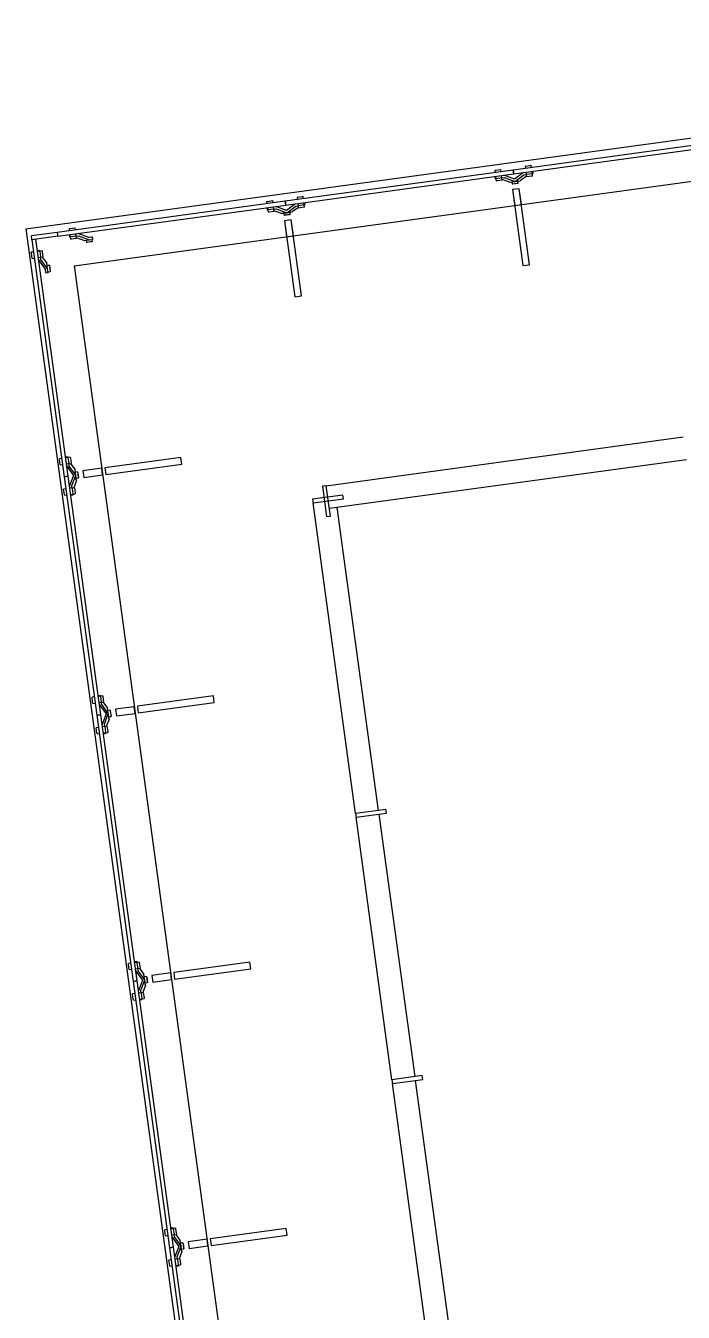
# Model space of a CAD drawing. Header units: millimetres. Extents: x -28081 to 142643, y -11740 to 128443.
# Drawn here: x -28081 to -23795, y 105139 to 113518 of the extents above; entities that cross this region are included whole.
import ezdxf

# ---------------------------------------------------------------- set-up
doc = ezdxf.new("R2010")
doc.units = ezdxf.units.MM
doc.header["$LTSCALE"] = 10
doc.layers.add('A—\\M+5C3C5\\M+5B4B0', color=135, linetype='Continuous')
doc.layers.add('E-RF-5F$0$A-GLAZ-CWMG', color=3, linetype='Continuous')

msp = doc.modelspace()

# ---------------------------------------------------------------- linework, layer by layer
at = {"layer": 'A—\\M+5C3C5\\M+5B4B0'}
for p, q in [((-28080.5, 112193.8), (-18395.2, 113517.6)), ((-27765.1, 111953.9), (-18357.2, 113239.8)), ((-23169.4, 112814.6), (-24903.2, 112577.6)), ((-24899.8, 112552.4), (-23165.9, 112789.4)), ((-24903.2, 112577.6), (-26389.4, 112374.4)), ((-26386, 112349.3), (-24899.8, 112552.4)), ((-25024.2, 112576.2), (-25018.4, 112577)), ((-25024.2, 112576.2), (-25018.4, 112577)), ((-25024.2, 112576.2), (-25022.1, 112561.3)), ((-25024.2, 112576.2), (-25022.1, 112561.3)), ((-25023.7, 112535.5), (-25021.6, 112520.5)), ((-25023.7, 112535.5), (-25021.6, 112520.5)), ((-25018.7, 112536.2), (-25014.6, 112506.3)), ((-25018.7, 112536.2), (-25014.6, 112506.3)), ((-25018.4, 112577), (-24984.5, 112581.6)), ((-25018.4, 112577), (-24984.5, 112581.6)), ((-24982.5, 112566.8), (-24984.5, 112581.6)), ((-24982.5, 112566.8), (-24984.5, 112581.6)), ((-24975, 112511.8), (-24979.1, 112541.6)), ((-24975, 112511.8), (-24979.1, 112541.6)), ((-24895.1, 112517.7), (-24963.9, 112543.7)), ((-24895.1, 112517.7), (-24963.9, 112543.7)), ((-24899.8, 112552.4), (-24903.2, 112577.6)), ((-24903.2, 112577.6), (-24899.8, 112552.4)), ((-24835.8, 112561.2), (-24895.1, 112517.7)), ((-24835.8, 112561.2), (-24895.1, 112517.7)), ((-24893, 112502.9), (-24833.7, 112546.2)), ((-24893, 112502.9), (-24833.7, 112546.2)), ((-24817, 112537.6), (-24858, 112507.7)), ((-24817, 112537.6), (-24858, 112507.7)), ((-24833.7, 112546.2), (-24816.2, 112548.6)), ((-24833.7, 112546.2), (-24816.2, 112548.6)), ((-24826, 112603.3), (-24792.2, 112607.9)), ((-24826, 112603.3), (-24792.2, 112607.9)), ((-24826, 112603.3), (-24824, 112588.4)), ((-24826, 112603.3), (-24824, 112588.4)), ((-24820.5, 112563.3), (-24816.5, 112533.4)), ((-24820.5, 112563.3), (-24816.5, 112533.4)), ((-24782.6, 112538.1), (-24816.5, 112533.4)), ((-24782.6, 112538.1), (-24816.5, 112533.4)), ((-24781.2, 112553.4), (-24816.2, 112548.6)), ((-24781.2, 112553.4), (-24816.2, 112548.6)), ((-24792.2, 112607.9), (-24786.4, 112608.7)), ((-24792.2, 112607.9), (-24786.4, 112608.7)), ((-24784.3, 112593.8), (-24786.4, 112608.7)), ((-24784.3, 112593.8), (-24786.4, 112608.7)), ((-24776.8, 112538.8), (-24782.6, 112538.1)), ((-24776.8, 112538.8), (-24782.6, 112538.1)), ((-24773.9, 112554.4), (-24781.2, 112553.4)), ((-24773.9, 112554.4), (-24781.2, 112553.4)), ((-24776.8, 112538.8), (-24780.9, 112568.7)), ((-24776.8, 112538.8), (-24780.9, 112568.7)), ((-24773.9, 112554.4), (-24776, 112569.4)), ((-24773.9, 112554.4), (-24776, 112569.4)), ((-25014.4, 112521.5), (-25021.6, 112520.5)), ((-25014.4, 112521.5), (-25021.6, 112520.5)), ((-25008.8, 112507.1), (-25014.6, 112506.3)), ((-25008.8, 112507.1), (-25014.6, 112506.3)), ((-24979.3, 112526.3), (-25014.4, 112521.5)), ((-24979.3, 112526.3), (-25014.4, 112521.5)), ((-24975, 112511.8), (-25008.8, 112507.1)), ((-24975, 112511.8), (-25008.8, 112507.1)), ((-24979.3, 112526.3), (-24961.8, 112528.7)), ((-24979.3, 112526.3), (-24961.8, 112528.7)), ((-24928.1, 112498.1), (-24975.6, 112515.9)), ((-24928.1, 112498.1), (-24975.6, 112515.9)), ((-24961.8, 112528.7), (-24893, 112502.9)), ((-24961.8, 112528.7), (-24893, 112502.9)), ((-24928.1, 112498.1), (-24893, 112502.9)), ((-24928.1, 112498.1), (-24893, 112502.9)), ((-24928.1, 112498.1), (-24910.5, 112500.5)), ((-24928.1, 112498.1), (-24910.5, 112500.5)), ((-24918.3, 112503.5), (-24917.8, 112499.5)), ((-24918.3, 112503.5), (-24917.8, 112499.5)), ((-24918.3, 112503.5), (-24917.8, 112499.5)), ((-24918.3, 112503.5), (-24917.8, 112499.5)), ((-24912.8, 112500.2), (-24910.8, 112485.3)), ((-24912.8, 112500.2), (-24910.8, 112485.3)), ((-24912.8, 112500.2), (-24910.8, 112485.3)), ((-24912.8, 112500.2), (-24910.8, 112485.3)), ((-24912.8, 112500.2), (-24910.8, 112485.3)), ((-24912.8, 112500.2), (-24910.8, 112485.3)), ((-24912.8, 112500.2), (-24910.8, 112485.3)), ((-24912.8, 112500.2), (-24910.8, 112485.3)), ((-24877, 112489.9), (-24910.8, 112485.3)), ((-24877, 112489.9), (-24910.8, 112485.3)), ((-24877, 112489.9), (-24910.8, 112485.3)), ((-24877, 112489.9), (-24910.8, 112485.3)), ((-24905, 112486.1), (-24910.8, 112485.3)), ((-24905, 112486.1), (-24910.8, 112485.3)), ((-24905, 112486.1), (-24910.8, 112485.3)), ((-24905, 112486.1), (-24910.8, 112485.3)), ((-24910.5, 112500.5), (-24893, 112502.9)), ((-24910.5, 112500.5), (-24893, 112502.9)), ((-24871.2, 112490.7), (-24905, 112486.1)), ((-24871.2, 112490.7), (-24905, 112486.1)), ((-24871.2, 112490.7), (-24905, 112486.1)), ((-24871.2, 112490.7), (-24905, 112486.1)), ((-24893, 112502.9), (-24858, 112507.7)), ((-24893, 112502.9), (-24858, 112507.7)), ((-24893, 112502.9), (-24875.5, 112505.3)), ((-24893, 112502.9), (-24875.5, 112505.3)), ((-24871.2, 112490.7), (-24877, 112489.9)), ((-24871.2, 112490.7), (-24877, 112489.9)), ((-24871.2, 112490.7), (-24877, 112489.9)), ((-24871.2, 112490.7), (-24877, 112489.9)), ((-24875.5, 112505.3), (-24858, 112507.7)), ((-24875.5, 112505.3), (-24858, 112507.7)), ((-24871.2, 112490.7), (-24873.2, 112505.6)), ((-24871.2, 112490.7), (-24873.2, 112505.6)), ((-24871.2, 112490.7), (-24873.2, 112505.6)), ((-24871.2, 112490.7), (-24873.2, 112505.6)), ((-24871.2, 112490.7), (-24873.2, 112505.6)), ((-24871.2, 112490.7), (-24873.2, 112505.6)), ((-24871.2, 112490.7), (-24873.2, 112505.6)), ((-24871.2, 112490.7), (-24873.2, 112505.6)), ((-24868.3, 112506.3), (-24868.8, 112510.2)), ((-24868.3, 112506.3), (-24868.8, 112510.2)), ((-24868.3, 112506.3), (-24868.8, 112510.2)), ((-24868.3, 112506.3), (-24868.8, 112510.2)), ((-26389.4, 112374.4), (-27875.6, 112171.3)), ((-26510.3, 112373.1), (-26504.5, 112373.9)), ((-26510.3, 112373.1), (-26504.5, 112373.9)), ((-26510.3, 112373.1), (-26508.3, 112358.2)), ((-26510.3, 112373.1), (-26508.3, 112358.2)), ((-26504.5, 112373.9), (-26470.7, 112378.5)), ((-26504.5, 112373.9), (-26470.7, 112378.5)), ((-26468.7, 112363.6), (-26470.7, 112378.5)), ((-26468.7, 112363.6), (-26470.7, 112378.5)), ((-26386, 112349.3), (-26389.4, 112374.4)), ((-26389.4, 112374.4), (-26386, 112349.3)), ((-26312.2, 112400.1), (-26278.4, 112404.8)), ((-26312.2, 112400.1), (-26278.4, 112404.8)), ((-26312.2, 112400.1), (-26310.2, 112385.3)), ((-26312.2, 112400.1), (-26310.2, 112385.3)), ((-26278.4, 112404.8), (-26272.6, 112405.6)), ((-26278.4, 112404.8), (-26272.6, 112405.6)), ((-26270.5, 112390.7), (-26272.6, 112405.6)), ((-26270.5, 112390.7), (-26272.6, 112405.6)), ((-26263, 112335.7), (-26267.1, 112365.5)), ((-26263, 112335.7), (-26267.1, 112365.5)), ((-26260.1, 112351.2), (-26262.1, 112366.2)), ((-26260.1, 112351.2), (-26262.1, 112366.2)), ((-27872.2, 112146.1), (-26386, 112349.3)), ((-26509.8, 112332.4), (-26507.8, 112317.4)), ((-26509.8, 112332.4), (-26507.8, 112317.4)), ((-26500.5, 112318.4), (-26507.8, 112317.4)), ((-26500.5, 112318.4), (-26507.8, 112317.4)), ((-26504.9, 112333), (-26500.8, 112303.2)), ((-26504.9, 112333), (-26500.8, 112303.2)), ((-26495, 112304), (-26500.8, 112303.2)), ((-26495, 112304), (-26500.8, 112303.2)), ((-26465.5, 112323.2), (-26500.5, 112318.4)), ((-26465.5, 112323.2), (-26500.5, 112318.4)), ((-26461.2, 112308.6), (-26495, 112304)), ((-26461.2, 112308.6), (-26495, 112304)), ((-26465.5, 112323.2), (-26448, 112325.6)), ((-26465.5, 112323.2), (-26448, 112325.6)), ((-26461.2, 112308.6), (-26465.2, 112338.4)), ((-26461.2, 112308.6), (-26465.2, 112338.4)), ((-26414.2, 112295), (-26461.8, 112312.8)), ((-26414.2, 112295), (-26461.8, 112312.8)), ((-26381.2, 112314.6), (-26450, 112340.5)), ((-26381.2, 112314.6), (-26450, 112340.5)), ((-26448, 112325.6), (-26379.2, 112299.7)), ((-26448, 112325.6), (-26379.2, 112299.7)), ((-26414.2, 112295), (-26379.2, 112299.7)), ((-26414.2, 112295), (-26379.2, 112299.7)), ((-26414.2, 112295), (-26396.7, 112297.3)), ((-26414.2, 112295), (-26396.7, 112297.3)), ((-26404.5, 112300.3), (-26404, 112296.4)), ((-26404.5, 112300.3), (-26404, 112296.4)), ((-26404.5, 112300.3), (-26404, 112296.4)), ((-26404.5, 112300.3), (-26404, 112296.4)), ((-26399, 112297), (-26397, 112282.2)), ((-26399, 112297), (-26397, 112282.2)), ((-26399, 112297), (-26397, 112282.2)), ((-26399, 112297), (-26397, 112282.2)), ((-26399, 112297), (-26397, 112282.2)), ((-26399, 112297), (-26397, 112282.2)), ((-26399, 112297), (-26397, 112282.2)), ((-26399, 112297), (-26397, 112282.2)), ((-26363.2, 112286.8), (-26397, 112282.2)), ((-26363.2, 112286.8), (-26397, 112282.2)), ((-26363.2, 112286.8), (-26397, 112282.2)), ((-26363.2, 112286.8), (-26397, 112282.2)), ((-26391.2, 112283), (-26397, 112282.2)), ((-26391.2, 112283), (-26397, 112282.2)), ((-26391.2, 112283), (-26397, 112282.2)), ((-26391.2, 112283), (-26397, 112282.2)), ((-26396.7, 112297.3), (-26379.2, 112299.7)), ((-26396.7, 112297.3), (-26379.2, 112299.7)), ((-26357.4, 112287.6), (-26391.2, 112283)), ((-26357.4, 112287.6), (-26391.2, 112283)), ((-26357.4, 112287.6), (-26391.2, 112283)), ((-26357.4, 112287.6), (-26391.2, 112283)), ((-26321.9, 112358), (-26381.2, 112314.6)), ((-26321.9, 112358), (-26381.2, 112314.6)), ((-26379.2, 112299.7), (-26319.9, 112343.1)), ((-26379.2, 112299.7), (-26319.9, 112343.1)), ((-26379.2, 112299.7), (-26344.2, 112304.5)), ((-26379.2, 112299.7), (-26344.2, 112304.5)), ((-26379.2, 112299.7), (-26361.7, 112302.1)), ((-26379.2, 112299.7), (-26361.7, 112302.1)), ((-26357.4, 112287.6), (-26363.2, 112286.8)), ((-26357.4, 112287.6), (-26363.2, 112286.8)), ((-26357.4, 112287.6), (-26363.2, 112286.8)), ((-26357.4, 112287.6), (-26363.2, 112286.8)), ((-26361.7, 112302.1), (-26344.2, 112304.5)), ((-26361.7, 112302.1), (-26344.2, 112304.5)), ((-26357.4, 112287.6), (-26359.4, 112302.5)), ((-26357.4, 112287.6), (-26359.4, 112302.5)), ((-26357.4, 112287.6), (-26359.4, 112302.5)), ((-26357.4, 112287.6), (-26359.4, 112302.5)), ((-26357.4, 112287.6), (-26359.4, 112302.5)), ((-26357.4, 112287.6), (-26359.4, 112302.5)), ((-26357.4, 112287.6), (-26359.4, 112302.5)), ((-26357.4, 112287.6), (-26359.4, 112302.5)), ((-26354.4, 112303.1), (-26355, 112307.1)), ((-26354.4, 112303.1), (-26355, 112307.1)), ((-26354.4, 112303.1), (-26355, 112307.1)), ((-26354.4, 112303.1), (-26355, 112307.1)), ((-26303.2, 112334.5), (-26344.2, 112304.5)), ((-26303.2, 112334.5), (-26344.2, 112304.5)), ((-26319.9, 112343.1), (-26302.4, 112345.5)), ((-26319.9, 112343.1), (-26302.4, 112345.5)), ((-26306.7, 112360.1), (-26302.6, 112330.3)), ((-26306.7, 112360.1), (-26302.6, 112330.3)), ((-26268.8, 112334.9), (-26302.6, 112330.3)), ((-26268.8, 112334.9), (-26302.6, 112330.3)), ((-26267.3, 112350.3), (-26302.4, 112345.5)), ((-26267.3, 112350.3), (-26302.4, 112345.5)), ((-26263, 112335.7), (-26268.8, 112334.9)), ((-26263, 112335.7), (-26268.8, 112334.9)), ((-26260.1, 112351.2), (-26267.3, 112350.3)), ((-26260.1, 112351.2), (-26267.3, 112350.3)), ((-27798.4, 112197), (-27792.6, 112197.8)), ((-27798.4, 112197), (-27796.3, 112182.1)), ((-27792.6, 112197.8), (-27758.7, 112202.4)), ((-27756.7, 112187.6), (-27758.7, 112202.4)), ((-28080.5, 112193.8, 0), (-25791.7, 95448.7, 0)), ((-27875.6, 112171.3), (-28043.5, 112148.4)), ((-28040.1, 112123.2), (-28043.5, 112148.4)), ((-27872.2, 112146.1), (-28040.1, 112123.2)), ((-28014.9, 112126.6), (-28040.1, 112123.2)), ((-28040.1, 112123.2), (-27829.3, 110580.6)), ((-27804.1, 110584.1), (-28014.9, 112126.6)), ((-27875.6, 112171.3), (-27872.2, 112146.1)), ((-27797.9, 112156.3), (-27795.8, 112141.3)), ((-27788.6, 112142.3), (-27795.8, 112141.3)), ((-27792.9, 112157), (-27788.8, 112127.2)), ((-27783, 112127.9), (-27788.8, 112127.2)), ((-27753.5, 112147.1), (-27788.6, 112142.3)), ((-27749.2, 112132.6), (-27783, 112127.9)), ((-27753.5, 112147.1), (-27736, 112149.5)), ((-27749.2, 112132.6), (-27753.3, 112162.4)), ((-27702.3, 112118.9), (-27749.8, 112136.7)), ((-27669.3, 112138.5), (-27738.1, 112164.5)), ((-27736, 112149.5), (-27667.2, 112123.7)), ((-27702.3, 112118.9), (-27667.2, 112123.7)), ((-27702.3, 112118.9), (-27684.8, 112121.3)), ((-27687.1, 112121), (-27685, 112106.1)), ((-27687.1, 112121), (-27685, 112106.1)), ((-27651.8, 112140.9), (-27669.3, 112138.5)), ((-27667.2, 112123.7), (-27649.7, 112126.1)), ((-27651.8, 112140.9), (-27644.5, 112141.9)), ((-27651.8, 112140.9), (-27644.5, 112141.9)), ((-27642.5, 112127.1), (-27649.7, 112126.1)), ((-27642.5, 112127.1), (-27649.7, 112126.1)), ((-27645.4, 112111.5), (-27647.4, 112126.4)), ((-27645.4, 112111.5), (-27647.4, 112126.4)), ((-27642.5, 112127.1), (-27644.5, 112141.9)), ((-27642.5, 112127.1), (-27644.5, 112141.9)), ((-28029.3, 112043.9), (-28044.1, 112041.9)), ((-28043.3, 112036.1), (-28044.1, 112041.9)), ((-28038.7, 112002.3), (-28043.3, 112036.1)), ((-27989.8, 112054.4), (-28004.8, 112052.3)), ((-27974.3, 112051.4), (-28004.1, 112047.4)), ((-27989.8, 112054.4), (-27988.8, 112047.1)), ((-27988.8, 112047.1), (-27984, 112012.1)), ((-27974.3, 112051.4), (-27973.5, 112045.6)), ((-27973.5, 112045.6), (-27968.9, 112011.8)), ((-27651.2, 112110.7), (-27685, 112106.1)), ((-27679.2, 112106.9), (-27685, 112106.1)), ((-27645.4, 112111.5), (-27679.2, 112106.9)), ((-27645.4, 112111.5), (-27651.2, 112110.7)), ((-28038.7, 112002.3), (-28023.9, 112004.3)), ((-27998.7, 112007.7), (-27968.9, 112011.8)), ((-27996.6, 111992.5), (-27953.2, 111933.2)), ((-27981.6, 111994.6), (-27984, 112012.1)), ((-27938.3, 111935.2), (-27981.6, 111994.6)), ((-27973.1, 112011.3), (-27943.1, 111970.3)), ((-27940.7, 111952.8), (-27943.1, 111970.3)), ((-27938.3, 111935.2), (-27943.1, 111970.3)), ((-27926.2, 111957.1), (-27941, 111955.1)), ((-27926.2, 111957.1), (-27941, 111955.1)), ((-27926.2, 111957.1), (-27921.5, 111923.3)), ((-27926.2, 111957.1), (-27925.4, 111951.3)), ((-27925.4, 111951.3), (-27920.7, 111917.5)), ((-27765.1, 111953.9, 0), (-25552.2, 95764.4, 0)), ((-27953.2, 111933.2), (-27950.8, 111915.7)), ((-27949.8, 111908.4), (-27950.8, 111915.7)), ((-27949.8, 111908.4), (-27950.8, 111915.7)), ((-27949.8, 111908.4), (-27934.9, 111910.5)), ((-27949.8, 111908.4), (-27934.9, 111910.5)), ((-27935.9, 111917.7), (-27938.3, 111935.2)), ((-27935.9, 111917.7), (-27934.9, 111910.5)), ((-27935.9, 111917.7), (-27934.9, 111910.5)), ((-27935.6, 111915.4), (-27920.7, 111917.5)), ((-27935.6, 111915.4), (-27920.7, 111917.5)), ((-27921.5, 111923.3), (-27920.7, 111917.5)), ((-26122.1, 110522), (-23795.2, 110840)), ((-27845.5, 110699.5), (-27860.4, 110697.5)), ((-27845.5, 110699.5), (-27860.4, 110697.5)), ((-27859.6, 110691.7), (-27860.4, 110697.5)), ((-27859.6, 110691.7), (-27860.4, 110697.5)), ((-27855, 110657.9), (-27859.6, 110691.7)), ((-27855, 110657.9), (-27859.6, 110691.7)), ((-27806.1, 110710), (-27821, 110707.9)), ((-27806.1, 110710), (-27821, 110707.9)), ((-27790.5, 110707), (-27820.3, 110703)), ((-27790.5, 110707), (-27820.3, 110703)), ((-27806.1, 110710), (-27805.1, 110702.7)), ((-27806.1, 110710), (-27805.1, 110702.7)), ((-27805.1, 110702.7), (-27800.3, 110667.7)), ((-27805.1, 110702.7), (-27800.3, 110667.7)), ((-27790.5, 110707), (-27789.7, 110701.2)), ((-27790.5, 110707), (-27789.7, 110701.2)), ((-27789.7, 110701.2), (-27785.1, 110667.4)), ((-27789.7, 110701.2), (-27785.1, 110667.4)), ((-23774.9, 110691.4), (-26101.8, 110373.4)), ((-27855, 110657.9), (-27840.1, 110659.9)), ((-27855, 110657.9), (-27840.1, 110659.9)), ((-27814.9, 110663.3), (-27785.1, 110667.4)), ((-27814.9, 110663.3), (-27785.1, 110667.4)), ((-27812.8, 110648.1), (-27769.4, 110588.8)), ((-27812.8, 110648.1), (-27769.4, 110588.8)), ((-27797.9, 110650.2), (-27800.3, 110667.7)), ((-27797.9, 110650.2), (-27800.3, 110667.7)), ((-27754.6, 110590.8), (-27797.9, 110650.2)), ((-27754.6, 110590.8), (-27797.9, 110650.2)), ((-27789.3, 110666.9), (-27759.3, 110625.9)), ((-27789.3, 110666.9), (-27759.3, 110625.9)), ((-27757.9, 110615.6), (-27761.9, 110615.1)), ((-27757.9, 110615.6), (-27761.9, 110615.1)), ((-27757.9, 110615.6), (-27761.9, 110615.1)), ((-27757.9, 110615.6), (-27761.9, 110615.1)), ((-27756.9, 110608.3), (-27759.3, 110625.9)), ((-27754.6, 110590.8), (-27759.3, 110625.9)), ((-27756.9, 110608.3), (-27759.3, 110625.9)), ((-27754.6, 110590.8), (-27759.3, 110625.9)), ((-27742.4, 110612.7), (-27757.3, 110610.6)), ((-27742.4, 110612.7), (-27757.3, 110610.6)), ((-27742.4, 110612.7), (-27757.3, 110610.6)), ((-27742.4, 110612.7), (-27757.3, 110610.6)), ((-27742.4, 110612.7), (-27757.3, 110610.6)), ((-27742.4, 110612.7), (-27757.3, 110610.6)), ((-27742.4, 110612.7), (-27757.3, 110610.6)), ((-27742.4, 110612.7), (-27757.3, 110610.6)), ((-27754.6, 110590.8), (-27756.9, 110608.3)), ((-27754.6, 110590.8), (-27756.9, 110608.3)), ((-27742.4, 110612.7), (-27741.6, 110606.9)), ((-27742.4, 110612.7), (-27737.8, 110578.8)), ((-27742.4, 110612.7), (-27737.8, 110578.8)), ((-27742.4, 110612.7), (-27741.6, 110606.9)), ((-27742.4, 110612.7), (-27741.6, 110606.9)), ((-27742.4, 110612.7), (-27737.8, 110578.8)), ((-27742.4, 110612.7), (-27737.8, 110578.8)), ((-27742.4, 110612.7), (-27741.6, 110606.9)), ((-27741.6, 110606.9), (-27737, 110573)), ((-27741.6, 110606.9), (-27737, 110573)), ((-27741.6, 110606.9), (-27737, 110573)), ((-27741.6, 110606.9), (-27737, 110573)), ((-27829.3, 110580.6), (-27804.1, 110584.1)), ((-27804.1, 110584.1), (-27829.3, 110580.6)), ((-27829.3, 110580.6), (-27616.9, 109027)), ((-27591.7, 109030.4), (-27804.1, 110584.1)), ((-27769.4, 110588.8), (-27795.3, 110520)), ((-27769.4, 110588.8), (-27795.3, 110520)), ((-27780.4, 110522.1), (-27754.6, 110590.8)), ((-27780.4, 110522.1), (-27754.6, 110590.8)), ((-27778, 110504.5), (-27780.4, 110522.1)), ((-27778, 110504.5), (-27780.4, 110522.1)), ((-27749.8, 110555.8), (-27767.6, 110508.3)), ((-27749.8, 110555.8), (-27767.6, 110508.3)), ((-27755.1, 110565.5), (-27751.2, 110566.1)), ((-27755.1, 110565.5), (-27751.2, 110566.1)), ((-27755.1, 110565.5), (-27751.2, 110566.1)), ((-27755.1, 110565.5), (-27751.2, 110566.1)), ((-27749.8, 110555.8), (-27754.6, 110590.8)), ((-27752.2, 110573.3), (-27754.6, 110590.8)), ((-27749.8, 110555.8), (-27754.6, 110590.8)), ((-27752.2, 110573.3), (-27754.6, 110590.8)), ((-27749.8, 110555.8), (-27752.2, 110573.3)), ((-27749.8, 110555.8), (-27752.2, 110573.3)), ((-27751.8, 110571), (-27737, 110573)), ((-27751.8, 110571), (-27737, 110573)), ((-27751.8, 110571), (-27737, 110573)), ((-27751.8, 110571), (-27737, 110573)), ((-27751.8, 110571), (-27737, 110573)), ((-27751.8, 110571), (-27737, 110573)), ((-27751.8, 110571), (-27737, 110573)), ((-27751.8, 110571), (-27737, 110573)), ((-27737.8, 110578.8), (-27737, 110573)), ((-27737.8, 110578.8), (-27737, 110573)), ((-27737.8, 110578.8), (-27737, 110573)), ((-27737.8, 110578.8), (-27737, 110573)), ((-26122.1, 110522), (-26146.9, 110518.6)), ((-26095.1, 110323.8), (-26122.1, 110522)), ((-27818.4, 110501.4), (-27833.3, 110499.3)), ((-27818.4, 110501.4), (-27833.3, 110499.3)), ((-27828.7, 110465.5), (-27833.3, 110499.3)), ((-27828.7, 110465.5), (-27833.3, 110499.3)), ((-27827.9, 110459.7), (-27828.7, 110465.5)), ((-27827.9, 110459.7), (-27828.7, 110465.5)), ((-27827.9, 110459.7), (-27813, 110461.7)), ((-27827.9, 110459.7), (-27813, 110461.7)), ((-27763.4, 110508.9), (-27793.3, 110504.8)), ((-27763.4, 110508.9), (-27793.3, 110504.8)), ((-27787.8, 110465.2), (-27758, 110469.2)), ((-27787.8, 110465.2), (-27758, 110469.2)), ((-27787.2, 110460.2), (-27772.2, 110462.3)), ((-27787.2, 110460.2), (-27772.2, 110462.3)), ((-27778, 110504.5), (-27773.2, 110469.5)), ((-27778, 110504.5), (-27773.2, 110469.5)), ((-27773.2, 110469.5), (-27772.2, 110462.3)), ((-27773.2, 110469.5), (-27772.2, 110462.3)), ((-27763.4, 110508.9), (-27758.8, 110475)), ((-27763.4, 110508.9), (-27758.8, 110475)), ((-27758.8, 110475), (-27758, 110469.2)), ((-27758.8, 110475), (-27758, 110469.2)), ((-26146.9, 110518.6), (-26119.8, 110320.4)), ((-25931.2, 108386.9), (-26207.7, 110409.4)), ((-26052.3, 110380.1), (-25782.6, 108407.2)), ((-26119.8, 110320.4), (-26095.1, 110323.8)), ((-27633.1, 109145.9), (-27648, 109143.8)), ((-27633.1, 109145.9), (-27648, 109143.8)), ((-27647.2, 109138), (-27648, 109143.8)), ((-27647.2, 109138), (-27648, 109143.8)), ((-27642.6, 109104.2), (-27647.2, 109138)), ((-27642.6, 109104.2), (-27647.2, 109138)), ((-27642.6, 109104.2), (-27627.7, 109106.2)), ((-27642.6, 109104.2), (-27627.7, 109106.2)), ((-27593.7, 109156.3), (-27608.7, 109154.3)), ((-27593.7, 109156.3), (-27608.7, 109154.3)), ((-27578.2, 109153.4), (-27608, 109149.3)), ((-27578.2, 109153.4), (-27608, 109149.3)), ((-27602.6, 109109.7), (-27572.7, 109113.8)), ((-27602.6, 109109.7), (-27572.7, 109113.8)), ((-27593.7, 109156.3), (-27592.7, 109149.1)), ((-27593.7, 109156.3), (-27592.7, 109149.1)), ((-27592.7, 109149.1), (-27587.9, 109114)), ((-27592.7, 109149.1), (-27587.9, 109114)), ((-27585.5, 109096.5), (-27587.9, 109114)), ((-27585.5, 109096.5), (-27587.9, 109114)), ((-27542.2, 109037.2), (-27585.5, 109096.5)), ((-27542.2, 109037.2), (-27585.5, 109096.5)), ((-27578.2, 109153.4), (-27577.4, 109147.6)), ((-27578.2, 109153.4), (-27577.4, 109147.6)), ((-27577.4, 109147.6), (-27572.7, 109113.8)), ((-27577.4, 109147.6), (-27572.7, 109113.8)), ((-27576.9, 109113.2), (-27547, 109072.2)), ((-27576.9, 109113.2), (-27547, 109072.2)), ((-27616.9, 109027), (-27591.7, 109030.4)), ((-27591.7, 109030.4), (-27616.9, 109027)), ((-27616.9, 109027), (-27379.9, 107293.1)), ((-27600.5, 109094.5), (-27557, 109035.2)), ((-27600.5, 109094.5), (-27557, 109035.2)), ((-27354.7, 107296.5), (-27591.7, 109030.4)), ((-27557, 109035.2), (-27583, 108966.4)), ((-27557, 109035.2), (-27583, 108966.4)), ((-27568, 108968.4), (-27542.2, 109037.2)), ((-27568, 108968.4), (-27542.2, 109037.2)), ((-27545.6, 109062), (-27549.5, 109061.4)), ((-27545.6, 109062), (-27549.5, 109061.4)), ((-27545.6, 109062), (-27549.5, 109061.4)), ((-27545.6, 109062), (-27549.5, 109061.4)), ((-27544.6, 109054.7), (-27547, 109072.2)), ((-27542.2, 109037.2), (-27547, 109072.2)), ((-27544.6, 109054.7), (-27547, 109072.2)), ((-27542.2, 109037.2), (-27547, 109072.2)), ((-27530, 109059), (-27544.9, 109057)), ((-27530, 109059), (-27544.9, 109057)), ((-27530, 109059), (-27544.9, 109057)), ((-27530, 109059), (-27544.9, 109057)), ((-27530, 109059), (-27544.9, 109057)), ((-27530, 109059), (-27544.9, 109057)), ((-27530, 109059), (-27544.9, 109057)), ((-27530, 109059), (-27544.9, 109057)), ((-27542.2, 109037.2), (-27544.6, 109054.7)), ((-27542.2, 109037.2), (-27544.6, 109054.7)), ((-27542.8, 109011.9), (-27538.8, 109012.4)), ((-27542.8, 109011.9), (-27538.8, 109012.4)), ((-27542.8, 109011.9), (-27538.8, 109012.4)), ((-27542.8, 109011.9), (-27538.8, 109012.4)), ((-27537.4, 109002.2), (-27542.2, 109037.2)), ((-27539.8, 109019.7), (-27542.2, 109037.2)), ((-27537.4, 109002.2), (-27542.2, 109037.2)), ((-27539.8, 109019.7), (-27542.2, 109037.2)), ((-27537.4, 109002.2), (-27539.8, 109019.7)), ((-27537.4, 109002.2), (-27539.8, 109019.7)), ((-27539.5, 109017.4), (-27524.6, 109019.4)), ((-27539.5, 109017.4), (-27524.6, 109019.4)), ((-27539.5, 109017.4), (-27524.6, 109019.4)), ((-27539.5, 109017.4), (-27524.6, 109019.4)), ((-27539.5, 109017.4), (-27524.6, 109019.4)), ((-27539.5, 109017.4), (-27524.6, 109019.4)), ((-27539.5, 109017.4), (-27524.6, 109019.4)), ((-27539.5, 109017.4), (-27524.6, 109019.4)), ((-27530, 109059), (-27529.2, 109053.2)), ((-27530, 109059), (-27525.4, 109025.2)), ((-27530, 109059), (-27525.4, 109025.2)), ((-27530, 109059), (-27529.2, 109053.2)), ((-27530, 109059), (-27529.2, 109053.2)), ((-27530, 109059), (-27525.4, 109025.2)), ((-27530, 109059), (-27525.4, 109025.2)), ((-27530, 109059), (-27529.2, 109053.2)), ((-27529.2, 109053.2), (-27524.6, 109019.4)), ((-27529.2, 109053.2), (-27524.6, 109019.4)), ((-27529.2, 109053.2), (-27524.6, 109019.4)), ((-27529.2, 109053.2), (-27524.6, 109019.4)), ((-27525.4, 109025.2), (-27524.6, 109019.4)), ((-27525.4, 109025.2), (-27524.6, 109019.4)), ((-27525.4, 109025.2), (-27524.6, 109019.4)), ((-27525.4, 109025.2), (-27524.6, 109019.4)), ((-27606.1, 108947.7), (-27620.9, 108945.7)), ((-27606.1, 108947.7), (-27620.9, 108945.7)), ((-27616.3, 108911.9), (-27620.9, 108945.7)), ((-27616.3, 108911.9), (-27620.9, 108945.7)), ((-27551.1, 108955.2), (-27580.9, 108951.2)), ((-27551.1, 108955.2), (-27580.9, 108951.2)), ((-27565.6, 108950.9), (-27568, 108968.4)), ((-27565.6, 108950.9), (-27568, 108968.4)), ((-27565.6, 108950.9), (-27560.8, 108915.9)), ((-27565.6, 108950.9), (-27560.8, 108915.9)), ((-27537.4, 109002.2), (-27555.2, 108954.6)), ((-27537.4, 109002.2), (-27555.2, 108954.6)), ((-27551.1, 108955.2), (-27546.4, 108921.4)), ((-27551.1, 108955.2), (-27546.4, 108921.4)), ((-27615.5, 108906.1), (-27616.3, 108911.9)), ((-27615.5, 108906.1), (-27616.3, 108911.9)), ((-27615.5, 108906.1), (-27600.6, 108908.1)), ((-27615.5, 108906.1), (-27600.6, 108908.1)), ((-27575.5, 108911.5), (-27545.7, 108915.6)), ((-27575.5, 108911.5), (-27545.7, 108915.6)), ((-27574.8, 108906.6), (-27559.8, 108908.6)), ((-27574.8, 108906.6), (-27559.8, 108908.6)), ((-27560.8, 108915.9), (-27559.8, 108908.6)), ((-27560.8, 108915.9), (-27559.8, 108908.6)), ((-27546.4, 108921.4), (-27545.7, 108915.6)), ((-27546.4, 108921.4), (-27545.7, 108915.6)), ((-25694.2, 106653), (-25927.8, 108362.1)), ((-25779.2, 108382.4), (-25545.6, 106673.3)), ((-27356.7, 107422.4), (-27371.7, 107420.4)), ((-27356.7, 107422.4), (-27371.7, 107420.4)), ((-27341.2, 107419.5), (-27371, 107415.4)), ((-27341.2, 107419.5), (-27371, 107415.4)), ((-27356.7, 107422.4), (-27355.7, 107415.2)), ((-27356.7, 107422.4), (-27355.7, 107415.2)), ((-27341.2, 107419.5), (-27340.4, 107413.7)), ((-27341.2, 107419.5), (-27340.4, 107413.7)), ((-27396.1, 107412), (-27411, 107410)), ((-27396.1, 107412), (-27411, 107410)), ((-27410.2, 107404.2), (-27411, 107410)), ((-27410.2, 107404.2), (-27411, 107410)), ((-27405.6, 107370.3), (-27410.2, 107404.2)), ((-27405.6, 107370.3), (-27410.2, 107404.2)), ((-27405.6, 107370.3), (-27390.7, 107372.4)), ((-27405.6, 107370.3), (-27390.7, 107372.4)), ((-27365.6, 107375.8), (-27335.7, 107379.9)), ((-27365.6, 107375.8), (-27335.7, 107379.9)), ((-27363.5, 107360.6), (-27320.1, 107301.3)), ((-27363.5, 107360.6), (-27320.1, 107301.3)), ((-27355.7, 107415.2), (-27351.6, 107385.3)), ((-27355.7, 107415.2), (-27351.6, 107385.3)), ((-27351.6, 107385.3), (-27350.9, 107380.1)), ((-27351.6, 107385.3), (-27350.9, 107380.1)), ((-27348.5, 107362.6), (-27350.9, 107380.1)), ((-27348.5, 107362.6), (-27350.9, 107380.1)), ((-27305.2, 107303.3), (-27348.5, 107362.6)), ((-27305.2, 107303.3), (-27348.5, 107362.6)), ((-27340.4, 107413.7), (-27335.7, 107379.9)), ((-27340.4, 107413.7), (-27335.7, 107379.9)), ((-27339.9, 107379.3), (-27310, 107338.3)), ((-27339.9, 107379.3), (-27310, 107338.3)), ((-27307.6, 107320.8), (-27310, 107338.3)), ((-27305.2, 107303.3), (-27310, 107338.3)), ((-27307.6, 107320.8), (-27310, 107338.3)), ((-27305.2, 107303.3), (-27310, 107338.3)), ((-27379.9, 107293.1), (-27354.7, 107296.5)), ((-27354.7, 107296.5), (-27379.9, 107293.1)), ((-27379.9, 107293.1), (-27142.9, 105559.2)), ((-27117.7, 105562.7), (-27354.7, 107296.5)), ((-27320.1, 107301.3), (-27346, 107232.5)), ((-27320.1, 107301.3), (-27346, 107232.5)), ((-27331, 107234.5), (-27305.2, 107303.3)), ((-27331, 107234.5), (-27305.2, 107303.3)), ((-27300.4, 107268.3), (-27318.3, 107220.7)), ((-27300.4, 107268.3), (-27318.3, 107220.7)), ((-27308.6, 107328.1), (-27312.5, 107327.5)), ((-27308.6, 107328.1), (-27312.5, 107327.5)), ((-27308.6, 107328.1), (-27312.5, 107327.5)), ((-27308.6, 107328.1), (-27312.5, 107327.5)), ((-27293, 107325.2), (-27307.9, 107323.1)), ((-27293, 107325.2), (-27307.9, 107323.1)), ((-27293, 107325.2), (-27307.9, 107323.1)), ((-27293, 107325.2), (-27307.9, 107323.1)), ((-27293, 107325.2), (-27307.9, 107323.1)), ((-27293, 107325.2), (-27307.9, 107323.1)), ((-27293, 107325.2), (-27307.9, 107323.1)), ((-27293, 107325.2), (-27307.9, 107323.1)), ((-27305.2, 107303.3), (-27307.6, 107320.8)), ((-27305.2, 107303.3), (-27307.6, 107320.8)), ((-27305.8, 107278), (-27301.8, 107278.5)), ((-27305.8, 107278), (-27301.8, 107278.5)), ((-27305.8, 107278), (-27301.8, 107278.5)), ((-27305.8, 107278), (-27301.8, 107278.5)), ((-27300.4, 107268.3), (-27305.2, 107303.3)), ((-27302.8, 107285.8), (-27305.2, 107303.3)), ((-27300.4, 107268.3), (-27305.2, 107303.3)), ((-27302.8, 107285.8), (-27305.2, 107303.3)), ((-27300.4, 107268.3), (-27302.8, 107285.8)), ((-27300.4, 107268.3), (-27302.8, 107285.8)), ((-27302.5, 107283.5), (-27287.6, 107285.5)), ((-27302.5, 107283.5), (-27287.6, 107285.5)), ((-27302.5, 107283.5), (-27287.6, 107285.5)), ((-27302.5, 107283.5), (-27287.6, 107285.5)), ((-27302.5, 107283.5), (-27287.6, 107285.5)), ((-27302.5, 107283.5), (-27287.6, 107285.5)), ((-27302.5, 107283.5), (-27287.6, 107285.5)), ((-27302.5, 107283.5), (-27287.6, 107285.5)), ((-27293, 107325.2), (-27292.2, 107319.4)), ((-27293, 107325.2), (-27288.4, 107291.3)), ((-27293, 107325.2), (-27288.4, 107291.3)), ((-27293, 107325.2), (-27292.2, 107319.4)), ((-27293, 107325.2), (-27292.2, 107319.4)), ((-27293, 107325.2), (-27288.4, 107291.3)), ((-27293, 107325.2), (-27288.4, 107291.3)), ((-27293, 107325.2), (-27292.2, 107319.4)), ((-27292.2, 107319.4), (-27287.6, 107285.5)), ((-27292.2, 107319.4), (-27287.6, 107285.5)), ((-27292.2, 107319.4), (-27287.6, 107285.5)), ((-27292.2, 107319.4), (-27287.6, 107285.5)), ((-27288.4, 107291.3), (-27287.6, 107285.5)), ((-27288.4, 107291.3), (-27287.6, 107285.5)), ((-27288.4, 107291.3), (-27287.6, 107285.5)), ((-27288.4, 107291.3), (-27287.6, 107285.5)), ((-27369.1, 107213.8), (-27383.9, 107211.8)), ((-27369.1, 107213.8), (-27383.9, 107211.8)), ((-27379.3, 107178), (-27383.9, 107211.8)), ((-27379.3, 107178), (-27383.9, 107211.8)), ((-27378.5, 107172.2), (-27379.3, 107178)), ((-27378.5, 107172.2), (-27379.3, 107178)), ((-27378.5, 107172.2), (-27363.6, 107174.2)), ((-27378.5, 107172.2), (-27363.6, 107174.2)), ((-27314.1, 107221.4), (-27343.9, 107217.3)), ((-27314.1, 107221.4), (-27343.9, 107217.3)), ((-27338.5, 107177.6), (-27308.7, 107181.7)), ((-27338.5, 107177.6), (-27308.7, 107181.7)), ((-27337.8, 107172.7), (-27322.8, 107174.7)), ((-27337.8, 107172.7), (-27322.8, 107174.7)), ((-27328.6, 107217), (-27331, 107234.5)), ((-27328.6, 107217), (-27331, 107234.5)), ((-27328.6, 107217), (-27323.8, 107182)), ((-27328.6, 107217), (-27323.8, 107182)), ((-27323.8, 107182), (-27322.8, 107174.7)), ((-27323.8, 107182), (-27322.8, 107174.7)), ((-27314.1, 107221.4), (-27309.4, 107187.5)), ((-27314.1, 107221.4), (-27309.4, 107187.5)), ((-27309.4, 107187.5), (-27308.7, 107181.7)), ((-27309.4, 107187.5), (-27308.7, 107181.7)), ((-25457.2, 104919.1), (-25690.8, 106628.2)), ((-25542.2, 106648.5), (-25308.6, 104939.4)), ((-27159.1, 105678.1), (-27174, 105676.1)), ((-27159.1, 105678.1), (-27174, 105676.1)), ((-27173.2, 105670.3), (-27174, 105676.1)), ((-27173.2, 105670.3), (-27174, 105676.1)), ((-27168.6, 105636.5), (-27173.2, 105670.3)), ((-27168.6, 105636.5), (-27173.2, 105670.3)), ((-27119.7, 105688.6), (-27134.7, 105686.5)), ((-27119.7, 105688.6), (-27134.7, 105686.5)), ((-27104.2, 105685.6), (-27134, 105681.6)), ((-27104.2, 105685.6), (-27134, 105681.6)), ((-27119.7, 105688.6), (-27118.7, 105681.3)), ((-27119.7, 105688.6), (-27118.7, 105681.3)), ((-27118.7, 105681.3), (-27113.9, 105646.3)), ((-27118.7, 105681.3), (-27113.9, 105646.3)), ((-27104.2, 105685.6), (-27103.4, 105679.8)), ((-27104.2, 105685.6), (-27103.4, 105679.8)), ((-27103.4, 105679.8), (-27098.7, 105646)), ((-27103.4, 105679.8), (-27098.7, 105646)), ((-27168.6, 105636.5), (-27153.7, 105638.5)), ((-27168.6, 105636.5), (-27153.7, 105638.5)), ((-27128.6, 105641.9), (-27098.7, 105646)), ((-27128.6, 105641.9), (-27098.7, 105646)), ((-27126.5, 105626.7), (-27083.1, 105567.4)), ((-27126.5, 105626.7), (-27083.1, 105567.4)), ((-27111.5, 105628.8), (-27113.9, 105646.3)), ((-27111.5, 105628.8), (-27113.9, 105646.3)), ((-27068.2, 105569.4), (-27111.5, 105628.8)), ((-27068.2, 105569.4), (-27111.5, 105628.8)), ((-27102.9, 105645.5), (-27073, 105604.5)), ((-27102.9, 105645.5), (-27073, 105604.5)), ((-27071.6, 105594.2), (-27075.5, 105593.7)), ((-27071.6, 105594.2), (-27075.5, 105593.7)), ((-27071.6, 105594.2), (-27075.5, 105593.7)), ((-27071.6, 105594.2), (-27075.5, 105593.7)), ((-27070.6, 105586.9), (-27073, 105604.5)), ((-27068.2, 105569.4), (-27073, 105604.5)), ((-27070.6, 105586.9), (-27073, 105604.5)), ((-27068.2, 105569.4), (-27073, 105604.5)), ((-27056, 105591.3), (-27070.9, 105589.2)), ((-27056, 105591.3), (-27070.9, 105589.2)), ((-27056, 105591.3), (-27070.9, 105589.2)), ((-27056, 105591.3), (-27070.9, 105589.2)), ((-27056, 105591.3), (-27070.9, 105589.2)), ((-27056, 105591.3), (-27070.9, 105589.2)), ((-27056, 105591.3), (-27070.9, 105589.2)), ((-27056, 105591.3), (-27070.9, 105589.2)), ((-27068.2, 105569.4), (-27070.6, 105586.9)), ((-27068.2, 105569.4), (-27070.6, 105586.9)), ((-27056, 105591.3), (-27055.2, 105585.5)), ((-27056, 105591.3), (-27051.4, 105557.5)), ((-27056, 105591.3), (-27051.4, 105557.5)), ((-27056, 105591.3), (-27055.2, 105585.5)), ((-27056, 105591.3), (-27055.2, 105585.5)), ((-27056, 105591.3), (-27051.4, 105557.5)), ((-27056, 105591.3), (-27051.4, 105557.5)), ((-27056, 105591.3), (-27055.2, 105585.5)), ((-27055.2, 105585.5), (-27050.6, 105551.6)), ((-27055.2, 105585.5), (-27050.6, 105551.6)), ((-27055.2, 105585.5), (-27050.6, 105551.6)), ((-27055.2, 105585.5), (-27050.6, 105551.6)), ((-27142.9, 105559.2), (-27117.7, 105562.7)), ((-27117.7, 105562.7), (-27142.9, 105559.2)), ((-27142.9, 105559.2), (-26905.9, 103825.3)), ((-26880.7, 103828.8), (-27117.7, 105562.7)), ((-27083.1, 105567.4), (-27109, 105498.6)), ((-27083.1, 105567.4), (-27109, 105498.6)), ((-27094, 105500.7), (-27068.2, 105569.4)), ((-27094, 105500.7), (-27068.2, 105569.4)), ((-27091.6, 105483.1), (-27094, 105500.7)), ((-27091.6, 105483.1), (-27094, 105500.7)), ((-27063.4, 105534.4), (-27081.3, 105486.9)), ((-27063.4, 105534.4), (-27081.3, 105486.9)), ((-27068.8, 105544.1), (-27064.8, 105544.7)), ((-27068.8, 105544.1), (-27064.8, 105544.7)), ((-27068.8, 105544.1), (-27064.8, 105544.7)), ((-27068.8, 105544.1), (-27064.8, 105544.7)), ((-27065.8, 105551.9), (-27068.2, 105569.4)), ((-27065.8, 105551.9), (-27068.2, 105569.4)), ((-27065.8, 105551.9), (-27068.2, 105569.4)), ((-27065.8, 105551.9), (-27068.2, 105569.4)), ((-27063.4, 105534.4), (-27065.8, 105551.9)), ((-27063.4, 105534.4), (-27065.8, 105551.9)), ((-27063.4, 105534.4), (-27065.7, 105551.5)), ((-27063.4, 105534.4), (-27065.7, 105551.5)), ((-27065.5, 105549.6), (-27050.6, 105551.6)), ((-27065.5, 105549.6), (-27050.6, 105551.6)), ((-27065.5, 105549.6), (-27050.6, 105551.6)), ((-27065.5, 105549.6), (-27050.6, 105551.6)), ((-27065.5, 105549.6), (-27050.6, 105551.6)), ((-27065.5, 105549.6), (-27050.6, 105551.6)), ((-27065.5, 105549.6), (-27050.6, 105551.6)), ((-27065.5, 105549.6), (-27050.6, 105551.6)), ((-27051.4, 105557.5), (-27050.6, 105551.6)), ((-27051.4, 105557.5), (-27050.6, 105551.6)), ((-27051.4, 105557.5), (-27050.6, 105551.6)), ((-27051.4, 105557.5), (-27050.6, 105551.6)), ((-27132.1, 105480), (-27146.9, 105477.9)), ((-27132.1, 105480), (-27146.9, 105477.9)), ((-27142.3, 105444.1), (-27146.9, 105477.9)), ((-27142.3, 105444.1), (-27146.9, 105477.9)), ((-27141.5, 105438.3), (-27142.3, 105444.1)), ((-27141.5, 105438.3), (-27142.3, 105444.1)), ((-27141.5, 105438.3), (-27126.6, 105440.3)), ((-27141.5, 105438.3), (-27126.6, 105440.3)), ((-27077.1, 105487.5), (-27106.9, 105483.4)), ((-27077.1, 105487.5), (-27106.9, 105483.4)), ((-27101.5, 105443.8), (-27071.7, 105447.8)), ((-27101.5, 105443.8), (-27071.7, 105447.8)), ((-27100.8, 105438.8), (-27085.8, 105440.9)), ((-27100.8, 105438.8), (-27085.8, 105440.9)), ((-27091.6, 105483.1), (-27086.8, 105448.1)), ((-27091.6, 105483.1), (-27086.8, 105448.1)), ((-27086.8, 105448.1), (-27085.8, 105440.9)), ((-27086.8, 105448.1), (-27085.8, 105440.9)), ((-27077.1, 105487.5), (-27072.4, 105453.6)), ((-27077.1, 105487.5), (-27072.4, 105453.6)), ((-27072.4, 105453.6), (-27071.7, 105447.8)), ((-27072.4, 105453.6), (-27071.7, 105447.8))]:
    msp.add_line(p, q, dxfattribs=at)
at = {"layer": 'A—\\M+5C3C5\\M+5B4B0', "extrusion": (0, 0, -1)}
for p, q in [((-24864.5, 112456.3), (-24908.1, 112450.4)), ((-24864.5, 112456.3), (-24908.1, 112450.4)), ((-24908.1, 112450.4), (-24840.3, 111955)), ((-24908.1, 112450.4), (-24840.3, 111955)), ((-24796.7, 111960.9), (-24864.5, 112456.3)), ((-24796.7, 111960.9), (-24864.5, 112456.3)), ((-26350.6, 112253.2), (-26394.2, 112247.2)), ((-26350.6, 112253.2), (-26394.2, 112247.2)), ((-26350.6, 112253.2), (-26394.2, 112247.2)), ((-26394.2, 112247.2), (-26326.5, 111751.8)), ((-26394.2, 112247.2), (-26380, 112143.2)), ((-26394.2, 112247.2), (-26326.5, 111751.8)), ((-26282.9, 111757.8), (-26350.6, 112253.2)), ((-26336.4, 112149.2), (-26350.6, 112253.2)), ((-26282.9, 111757.8), (-26350.6, 112253.2)), ((-26380, 112143.2), (-26336.4, 112149.2)), ((-24840.3, 111955), (-24796.7, 111960.9)), ((-24840.3, 111955), (-24796.7, 111960.9)), ((-26326.5, 111751.8), (-26282.9, 111757.8)), ((-26326.5, 111751.8), (-26282.9, 111757.8)), ((-27069.8, 110706.6), (-27565.2, 110638.9)), ((-27069.8, 110706.6), (-27565.2, 110638.9)), ((-27063.9, 110663), (-27069.8, 110706.6)), ((-27063.9, 110663), (-27069.8, 110706.6)), ((-27585, 110636.2, 0), (-27708, 110619.4, 0)), ((-27708, 110619.4, 0), (-27702, 110575.8, 0)), ((-27579.1, 110592.6, 0), (-27585, 110636.2, 0)), ((-27565.2, 110638.9), (-27559.3, 110595.3)), ((-27565.2, 110638.9), (-27559.3, 110595.3)), ((-27559.3, 110595.3), (-27063.9, 110663)), ((-27559.3, 110595.3), (-27063.9, 110663)), ((-27702, 110575.8, 0), (-27579.1, 110592.6, 0)), ((-26012.9, 110461.2), (-26211.1, 110434.1)), ((-26207.7, 110409.4), (-26009.5, 110436.5)), ((-26009.5, 110436.5), (-26012.9, 110461.2)), ((-26211.1, 110434.1), (-26207.7, 110409.4)), ((-26857.5, 109153), (-27352.9, 109085.3)), ((-26857.5, 109153), (-27352.9, 109085.3)), ((-27346.9, 109041.7), (-26851.5, 109109.4)), ((-27346.9, 109041.7), (-26851.5, 109109.4)), ((-26851.5, 109109.4), (-26857.5, 109153)), ((-26851.5, 109109.4), (-26857.5, 109153)), ((-27352.9, 109085.3), (-27346.9, 109041.7)), ((-27352.9, 109085.3), (-27346.9, 109041.7)), ((-25733.1, 108413.9), (-25931.2, 108386.9)), ((-25931.2, 108386.9), (-25927.8, 108362.1)), ((-25927.8, 108362.1), (-25729.7, 108389.2)), ((-25729.7, 108389.2), (-25733.1, 108413.9)), ((-27135.7, 107348.7, 0), (-27258.6, 107331.9, 0)), ((-27129.7, 107305.1, 0), (-27135.7, 107348.7, 0)), ((-26620.5, 107419.1), (-27115.9, 107351.4)), ((-26620.5, 107419.1), (-27115.9, 107351.4)), ((-27115.9, 107351.4), (-27109.9, 107307.8)), ((-27115.9, 107351.4), (-27109.9, 107307.8)), ((-27109.9, 107307.8), (-26614.5, 107375.5)), ((-27109.9, 107307.8), (-26614.5, 107375.5)), ((-26614.5, 107375.5), (-26620.5, 107419.1)), ((-26614.5, 107375.5), (-26620.5, 107419.1)), ((-27258.6, 107331.9, 0), (-27252.7, 107288.3, 0)), ((-27252.7, 107288.3, 0), (-27129.7, 107305.1, 0)), ((-25496.1, 106680.1), (-25694.2, 106653)), ((-25492.7, 106655.3), (-25496.1, 106680.1)), ((-25694.2, 106653), (-25690.8, 106628.2)), ((-25690.8, 106628.2), (-25492.7, 106655.3))]:
    msp.add_line(p, q, dxfattribs=at)
at = {"layer": 'A—\\M+5C3C5\\M+5B4B0'}
for points in [[(-24893.9, 112346.3), (-24850.3, 112352.3), (-24864.5, 112456.3), (-24908.1, 112450.4)], [(-26892.7, 105571.2), (-26898.7, 105614.8), (-27021.6, 105598), (-27015.7, 105554.4)]]:
    msp.add_lwpolyline(points, close=True, dxfattribs=at)
at = {"layer": 'A—\\M+5C3C5\\M+5B4B0', "elevation": 0}
msp.add_lwpolyline([(-27366.7, 109039), (-27372.7, 109082.6), (-27495.6, 109065.8), (-27489.7, 109022.2)], close=True, dxfattribs=at)
at = {"layer": 'E-RF-5F$0$A-GLAZ-CWMG', "color": 8, "extrusion": (0, 0, -1)}
for p, q in [((-26383.5, 105685.2), (-26878.9, 105617.5)), ((-26383.5, 105685.2), (-26878.9, 105617.5)), ((-26377.5, 105641.6), (-26383.5, 105685.2)), ((-26377.5, 105641.6), (-26383.5, 105685.2)), ((-26878.9, 105617.5), (-26872.9, 105573.9)), ((-26872.9, 105573.9), (-26377.5, 105641.6)), ((-26872.9, 105573.9), (-26377.5, 105641.6))]:
    msp.add_line(p, q, dxfattribs=at)
at = {"layer": 'E-RF-5F$0$A-GLAZ-CWMG', "lineweight": 18, "extrusion": (0, 0, -1)}
msp.add_line((-26878.9, 105617.5), (-26872.9, 105573.9), dxfattribs=at)

doc.saveas('drawing.dxf')
